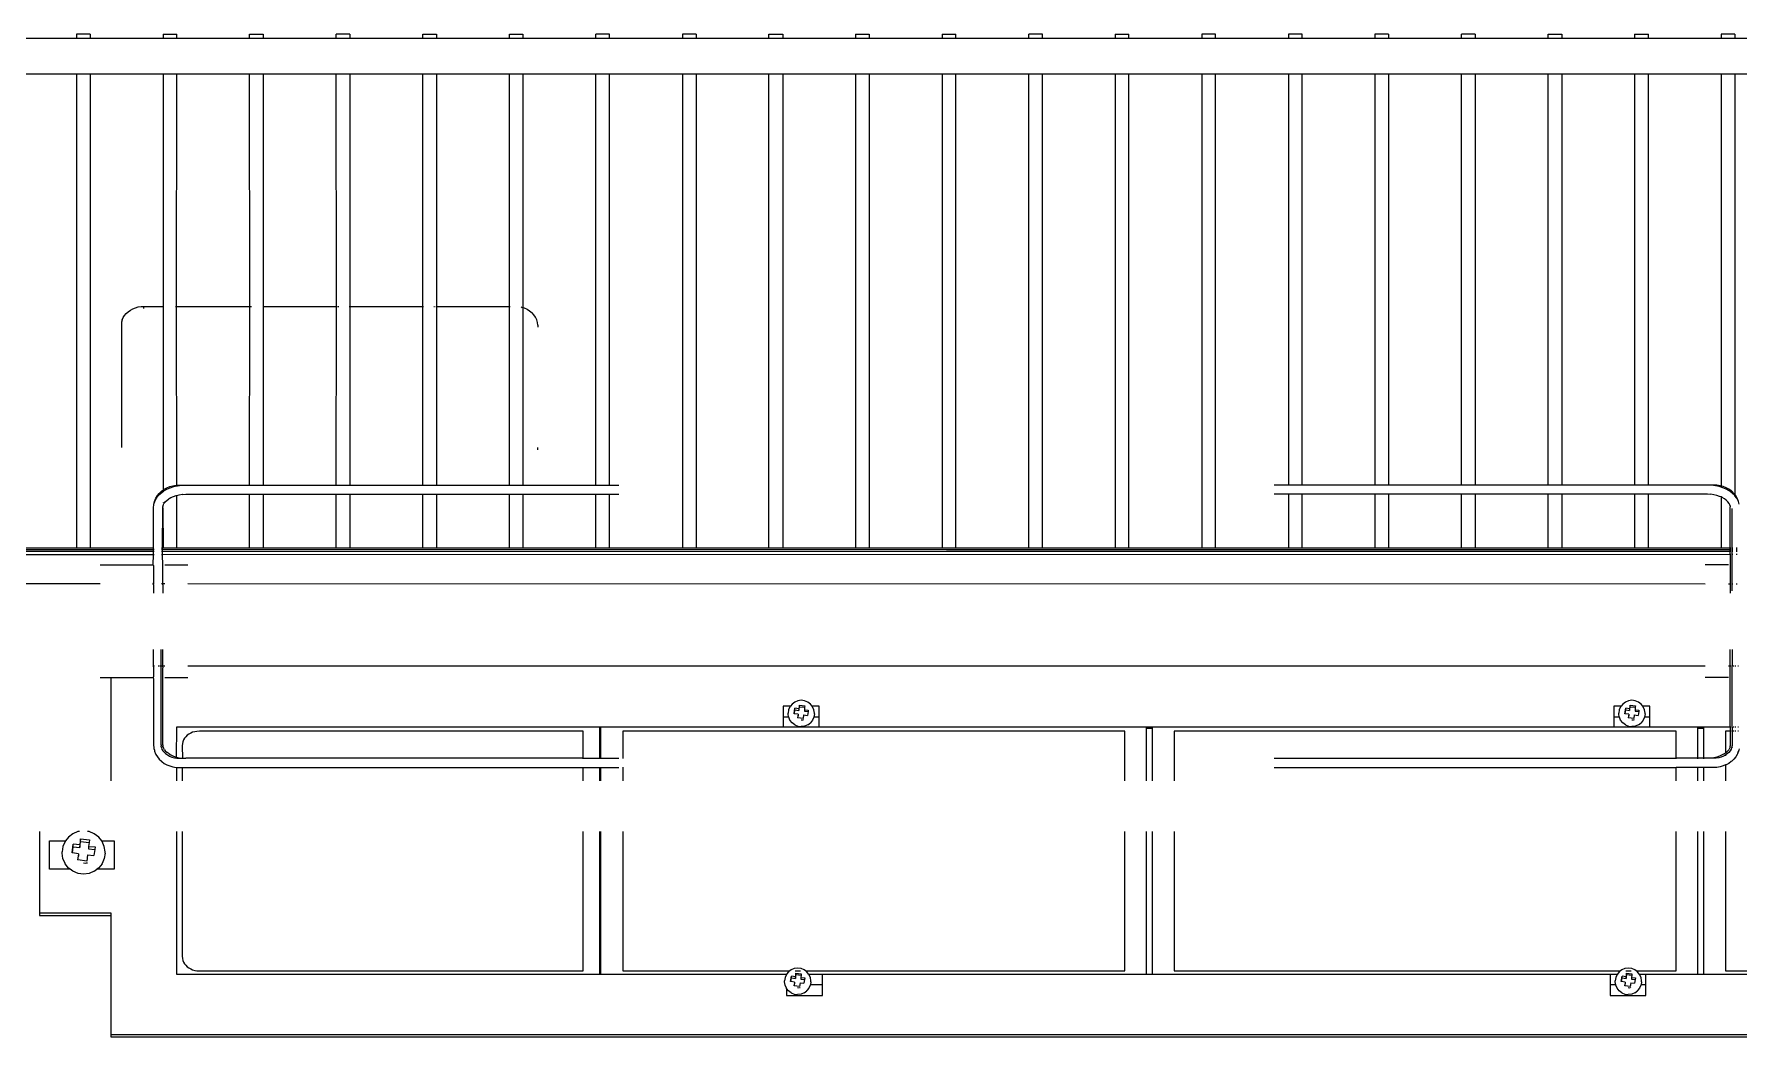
# Model space of a CAD drawing. Header units: inches. Extents: x 1315 to 2274, y 227 to 985.
# Drawn here: x 1454.4 to 1730.7, y 551.1 to 713.5 of the extents above; entities that cross this region are included whole.
import ezdxf

# ---------------------------------------------------------------- set-up
doc = ezdxf.new("R2010")
doc.units = ezdxf.units.IN
doc.header["$MEASUREMENT"] = 0
doc.layers.add('Edges', color=7, linetype='Continuous')

# ---------------------------------------------------------------- blocks, each defined once
blk = doc.blocks.new('Ruby5B-IRfr')
at = {"layer": 'Edges'}
for p, q in [((-17.757, 5.101), (-17.121, 5.101)), ((-17.002, 5.138), (-17.121, 5.138)), ((-17.121, 5.138), (-17.121, 5.101)), ((-17.121, 5.101), (-17.002, 5.101)), ((-17.002, 5.138), (-17.002, 5.101)), ((-17.002, 5.101), (-16.365, 5.101)), ((-16.365, 5.138), (-16.246, 5.138)), ((-16.365, 5.138), (-16.365, 5.101)), ((-16.365, 5.101), (-16.246, 5.101)), ((-16.246, 5.101), (-16.246, 5.138)), ((-16.246, 5.101), (-15.61, 5.101)), ((-15.61, 5.138), (-15.491, 5.138)), ((-15.61, 5.101), (-15.61, 5.138)), ((-15.61, 5.101), (-15.491, 5.101)), ((-15.491, 5.138), (-15.491, 5.101)), ((-15.491, 5.101), (-14.854, 5.101)), ((-14.735, 5.138), (-14.854, 5.138)), ((-14.854, 5.101), (-14.854, 5.138)), ((-14.854, 5.101), (-14.735, 5.101)), ((-14.735, 5.138), (-14.735, 5.101)), ((-14.735, 5.101), (-14.099, 5.101)), ((-14.099, 5.138), (-13.979, 5.138)), ((-14.099, 5.101), (-14.099, 5.138)), ((-14.099, 5.101), (-13.979, 5.101)), ((-13.979, 5.138), (-13.979, 5.101)), ((-13.979, 5.101), (-13.343, 5.101)), ((-13.343, 5.138), (-13.224, 5.138)), ((-13.343, 5.101), (-13.343, 5.138)), ((-13.343, 5.101), (-13.224, 5.101)), ((-13.224, 5.138), (-13.224, 5.101)), ((-13.224, 5.101), (-12.588, 5.101)), ((-12.468, 5.138), (-12.588, 5.138)), ((-12.588, 5.101), (-12.588, 5.138)), ((-12.588, 5.101), (-12.468, 5.101)), ((-12.468, 5.101), (-12.468, 5.138)), ((-12.468, 5.101), (-11.832, 5.101)), ((-11.713, 5.138), (-11.832, 5.138)), ((-11.832, 5.138), (-11.832, 5.101)), ((-11.832, 5.101), (-11.713, 5.101)), ((-11.713, 5.138), (-11.713, 5.101)), ((-11.713, 5.101), (-11.077, 5.101)), ((-11.077, 5.138), (-10.957, 5.138)), ((-11.077, 5.101), (-11.077, 5.138)), ((-11.077, 5.101), (-10.957, 5.101)), ((-10.957, 5.138), (-10.957, 5.101)), ((-10.957, 5.101), (-10.321, 5.101)), ((-10.321, 5.138), (-10.202, 5.138)), ((-10.321, 5.138), (-10.321, 5.101)), ((-10.321, 5.101), (-10.202, 5.101)), ((-10.202, 5.138), (-10.202, 5.101)), ((-10.202, 5.101), (-9.566, 5.101)), ((-9.566, 5.138), (-9.446, 5.138)), ((-9.566, 5.138), (-9.566, 5.101)), ((-9.566, 5.101), (-9.446, 5.101)), ((-9.446, 5.101), (-9.446, 5.138)), ((-9.446, 5.101), (-8.81, 5.101)), ((-8.691, 5.138), (-8.81, 5.138)), ((-8.81, 5.101), (-8.81, 5.138)), ((-8.81, 5.101), (-8.691, 5.101)), ((-8.691, 5.101), (-8.691, 5.138)), ((-8.691, 5.101), (-8.055, 5.101)), ((-8.055, 5.138), (-7.935, 5.138)), ((-8.055, 5.138), (-8.055, 5.101)), ((-8.055, 5.101), (-7.935, 5.101)), ((-7.935, 5.101), (-7.935, 5.138)), ((-7.935, 5.101), (-7.299, 5.101)), ((-7.18, 5.138), (-7.299, 5.138)), ((-7.299, 5.138), (-7.299, 5.101)), ((-7.299, 5.101), (-7.18, 5.101)), ((-7.18, 5.101), (-7.18, 5.138)), ((-7.18, 5.101), (-6.544, 5.101)), ((-6.424, 5.138), (-6.544, 5.138)), ((-6.544, 5.138), (-6.544, 5.101)), ((-6.544, 5.101), (-6.424, 5.101)), ((-6.424, 5.101), (-6.424, 5.138)), ((-6.424, 5.101), (-5.788, 5.101)), ((-5.669, 5.138), (-5.788, 5.138)), ((-5.788, 5.138), (-5.788, 5.101)), ((-5.788, 5.101), (-5.669, 5.101)), ((-5.669, 5.138), (-5.669, 5.101)), ((-5.669, 5.101), (-5.033, 5.101)), ((-4.913, 5.138), (-5.033, 5.138)), ((-5.033, 5.101), (-5.033, 5.138)), ((-5.033, 5.101), (-4.913, 5.101)), ((-4.913, 5.138), (-4.913, 5.101)), ((-4.913, 5.101), (-4.277, 5.102)), ((-4.277, 5.102), (-4.277, 5.138)), ((-4.277, 5.138), (-4.158, 5.138)), ((-4.277, 5.101), (-4.277, 5.102)), ((-4.277, 5.102), (-4.158, 5.101)), ((-4.158, 5.138), (-4.158, 5.101)), ((-4.158, 5.101), (-3.522, 5.101)), ((-3.522, 5.138), (-3.402, 5.138)), ((-3.522, 5.138), (-3.522, 5.101)), ((-3.522, 5.101), (-3.402, 5.101)), ((-3.402, 5.101), (-3.402, 5.138)), ((-3.402, 5.101), (-2.766, 5.101)), ((-2.647, 5.138), (-2.766, 5.138)), ((-2.766, 5.138), (-2.766, 5.101)), ((-2.766, 5.101), (-2.647, 5.101)), ((-2.647, 5.138), (-2.647, 5.101)), ((-2.647, 5.101), (-2.011, 5.101)), ((-17.757, 4.792), (-17.121, 4.792)), ((-17.121, 4.792), (-17.121, 0.652)), ((-17.121, 4.792), (-17.002, 4.792)), ((-17.002, 4.792), (-17.002, 0.652)), ((-17.002, 4.792), (-16.365, 4.792)), ((-16.365, 4.792), (-16.365, 2.762)), ((-16.365, 4.792), (-16.246, 4.792)), ((-16.247, 2.762), (-16.246, 4.792)), ((-16.246, 4.792), (-15.61, 4.792)), ((-15.609, 2.762), (-15.61, 4.792)), ((-15.61, 4.792), (-15.491, 4.792)), ((-15.491, 4.792), (-15.491, 2.762)), ((-15.491, 4.792), (-14.854, 4.792)), ((-14.853, 2.762), (-14.854, 4.792)), ((-14.854, 4.792), (-14.735, 4.792)), ((-14.735, 4.792), (-14.735, 2.762)), ((-14.735, 4.792), (-14.099, 4.792)), ((-14.099, 2.762), (-14.099, 4.792)), ((-14.099, 4.792), (-13.979, 4.792)), ((-13.979, 4.792), (-13.979, 2.762)), ((-13.979, 4.792), (-13.343, 4.792)), ((-13.343, 2.762), (-13.343, 4.792)), ((-13.343, 4.792), (-13.224, 4.792)), ((-13.224, 4.792), (-13.225, 2.752)), ((-13.224, 4.792), (-12.588, 4.792)), ((-12.588, 1.204), (-12.588, 4.792)), ((-12.588, 4.792), (-12.468, 4.792)), ((-12.468, 1.204), (-12.468, 4.792)), ((-12.468, 4.792), (-11.832, 4.792)), ((-11.832, 4.792), (-11.832, 0.652)), ((-11.832, 4.792), (-11.713, 4.792)), ((-11.713, 4.792), (-11.713, 0.652)), ((-11.713, 4.792), (-11.077, 4.792)), ((-11.077, 0.652), (-11.077, 4.792)), ((-11.077, 4.792), (-10.957, 4.792)), ((-10.957, 4.792), (-10.957, 0.652)), ((-10.957, 4.792), (-10.321, 4.792)), ((-10.321, 4.792), (-10.321, 0.652)), ((-10.321, 4.792), (-10.202, 4.792)), ((-10.202, 4.792), (-10.202, 0.652)), ((-10.202, 4.792), (-9.566, 4.792)), ((-9.566, 4.792), (-9.566, 0.652)), ((-9.566, 4.792), (-9.446, 4.792)), ((-9.446, 0.652), (-9.446, 4.792)), ((-9.446, 4.792), (-8.81, 4.792)), ((-8.81, 0.652), (-8.81, 4.792)), ((-8.81, 4.792), (-8.691, 4.792)), ((-8.691, 0.652), (-8.691, 4.792)), ((-8.691, 4.792), (-8.055, 4.792)), ((-8.055, 4.792), (-8.055, 0.652)), ((-8.055, 4.792), (-7.935, 4.792)), ((-7.935, 0.652), (-7.935, 4.792)), ((-7.935, 4.792), (-7.299, 4.792)), ((-7.299, 4.792), (-7.299, 0.652)), ((-7.299, 4.792), (-7.18, 4.792)), ((-7.18, 0.652), (-7.18, 4.792)), ((-7.18, 4.792), (-6.544, 4.792)), ((-6.544, 4.792), (-6.544, 1.204)), ((-6.544, 4.792), (-6.424, 4.792)), ((-6.424, 1.204), (-6.424, 4.792)), ((-6.424, 4.792), (-5.788, 4.792)), ((-5.788, 4.792), (-5.788, 1.203)), ((-5.788, 4.792), (-5.669, 4.792)), ((-5.669, 4.792), (-5.669, 1.203)), ((-5.669, 4.792), (-5.033, 4.792)), ((-5.033, 1.203), (-5.033, 4.792)), ((-5.033, 4.792), (-4.913, 4.792)), ((-4.913, 4.792), (-4.913, 1.203)), ((-4.913, 4.792), (-4.277, 4.792)), ((-4.277, 1.203), (-4.277, 4.792)), ((-4.277, 4.792), (-4.158, 4.792)), ((-4.158, 4.792), (-4.158, 1.203)), ((-4.158, 4.792), (-3.522, 4.792)), ((-3.522, 4.792), (-3.522, 1.203)), ((-3.522, 4.792), (-3.402, 4.792)), ((-3.402, 1.203), (-3.402, 4.792)), ((-3.402, 4.792), (-2.766, 4.792)), ((-2.766, 4.792), (-2.647, 4.792)), ((-2.766, 4.792), (-2.766, 1.195)), ((-2.647, 4.792), (-2.647, 1.121)), ((-2.647, 4.792), (-2.011, 4.792)), ((-16.713, 2.665), (-16.701, 2.684)), ((-16.701, 2.684), (-16.687, 2.701)), ((-16.687, 2.701), (-16.67, 2.716)), ((-16.67, 2.716), (-16.65, 2.73)), ((-16.65, 2.73), (-16.629, 2.741)), ((-16.629, 2.741), (-16.606, 2.75)), ((-16.606, 2.75), (-16.582, 2.757)), ((-16.582, 2.757), (-16.557, 2.761)), ((-16.557, 2.761), (-16.532, 2.762)), ((-16.532, 2.744), (-16.532, 2.762)), ((-16.532, 2.762), (-16.365, 2.762)), ((-16.365, 2.762), (-16.359, 2.762)), ((-16.365, 2.762), (-16.365, 1.16)), ((-16.256, 2.762), (-16.252, 2.762)), ((-16.247, 2.762), (-15.609, 2.762)), ((-16.246, 1.202), (-16.247, 2.762)), ((-15.61, 1.203), (-15.609, 2.762)), ((-15.604, 2.762), (-15.593, 2.762)), ((-15.496, 2.762), (-15.491, 2.762)), ((-15.491, 2.762), (-15.491, 1.203)), ((-15.491, 2.762), (-14.853, 2.762)), ((-14.854, 1.203), (-14.853, 2.762)), ((-14.851, 2.762), (-14.844, 2.762)), ((-14.838, 2.762), (-14.832, 2.762)), ((-14.741, 2.762), (-14.735, 2.762)), ((-14.735, 2.762), (-14.735, 1.203)), ((-14.735, 2.762), (-14.099, 2.762)), ((-14.099, 1.203), (-14.099, 2.762)), ((-14.099, 2.762), (-14.093, 2.762)), ((-14.002, 2.762), (-13.996, 2.762)), ((-13.985, 2.762), (-13.983, 2.762)), ((-13.979, 2.762), (-13.979, 1.203)), ((-13.979, 2.762), (-13.343, 2.762)), ((-13.343, 1.203), (-13.343, 2.762)), ((-13.343, 2.762), (-13.337, 2.762)), ((-13.24, 2.757), (-13.23, 2.754)), ((-13.225, 2.752), (-13.215, 2.749)), ((-13.225, 2.752), (-13.224, 1.203)), ((-13.215, 2.749), (-13.189, 2.738)), ((-13.189, 2.738), (-13.166, 2.724)), ((-13.166, 2.724), (-13.145, 2.707)), ((-13.128, 2.688), (-13.145, 2.707)), ((-13.114, 2.667), (-13.128, 2.688)), ((-16.727, 2.626), (-16.729, 2.605)), ((-16.729, 2.605), (-16.729, 1.53)), ((-16.721, 2.646), (-16.727, 2.626)), ((-16.721, 2.646), (-16.713, 2.665)), ((-13.103, 2.645), (-13.114, 2.667)), ((-13.097, 2.621), (-13.103, 2.645)), ((-13.095, 2.598), (-13.097, 2.621)), ((-13.095, 2.598), (-13.095, 2.58)), ((-13.095, 1.512), (-13.095, 1.53)), ((-16.332, 1.18), (-16.306, 1.191)), ((-16.306, 1.191), (-16.279, 1.198)), ((-16.303, 1.18), (-16.272, 1.191)), ((-16.279, 1.198), (-16.252, 1.203)), ((-16.272, 1.191), (-16.246, 1.196)), ((-16.252, 1.203), (-16.246, 1.202)), ((-16.246, 1.202), (-16.224, 1.204)), ((-16.246, 1.196), (-16.246, 1.199)), ((-16.246, 1.196), (-16.239, 1.198)), ((-16.246, 1.195), (-16.246, 1.196)), ((-16.239, 1.198), (-16.204, 1.203)), ((-16.224, 1.204), (-16.204, 1.203)), ((-16.204, 1.203), (-16.17, 1.204)), ((-16.17, 1.204), (-15.61, 1.203)), ((-15.61, 1.203), (-15.491, 1.203)), ((-15.491, 1.203), (-14.854, 1.203)), ((-14.854, 1.203), (-14.735, 1.203)), ((-14.735, 1.203), (-14.099, 1.203)), ((-14.099, 1.203), (-13.979, 1.203)), ((-13.979, 1.203), (-13.343, 1.203)), ((-13.343, 1.203), (-13.224, 1.203)), ((-13.224, 1.203), (-13.173, 1.204)), ((-13.173, 1.204), (-12.588, 1.204)), ((-12.588, 1.202), (-12.588, 1.204)), ((-12.588, 1.204), (-12.468, 1.204)), ((-12.468, 1.202), (-12.468, 1.204)), ((-12.468, 1.204), (-12.388, 1.204)), ((-6.544, 1.204), (-6.667, 1.204)), ((-6.544, 1.204), (-6.544, 1.202)), ((-6.424, 1.204), (-6.544, 1.204)), ((-6.424, 1.202), (-6.424, 1.204)), ((-5.881, 1.204), (-6.424, 1.204)), ((-5.788, 1.203), (-5.881, 1.204)), ((-5.669, 1.203), (-5.788, 1.203)), ((-5.033, 1.203), (-5.669, 1.203)), ((-4.913, 1.203), (-5.033, 1.203)), ((-4.277, 1.203), (-4.913, 1.203)), ((-4.158, 1.203), (-4.277, 1.203)), ((-3.522, 1.203), (-4.158, 1.203)), ((-3.402, 1.203), (-3.522, 1.203)), ((-2.884, 1.204), (-3.402, 1.203)), ((-2.85, 1.203), (-2.884, 1.204)), ((-2.83, 1.204), (-2.85, 1.203)), ((-2.816, 1.198), (-2.85, 1.203)), ((-2.803, 1.203), (-2.83, 1.204)), ((-2.783, 1.191), (-2.816, 1.198)), ((-2.775, 1.198), (-2.803, 1.203)), ((-2.751, 1.18), (-2.783, 1.191)), ((-2.766, 1.195), (-2.775, 1.198)), ((-2.748, 1.191), (-2.766, 1.195)), ((-2.723, 1.18), (-2.748, 1.191)), ((-16.446, 1.038), (-16.438, 1.061)), ((-16.446, 1.038), (-16.44, 1.061)), ((-16.44, 1.061), (-16.431, 1.084)), ((-16.438, 1.061), (-16.427, 1.084)), ((-16.431, 1.084), (-16.428, 1.09)), ((-16.428, 1.09), (-16.415, 1.112)), ((-16.427, 1.084), (-16.423, 1.09)), ((-16.423, 1.09), (-16.407, 1.112)), ((-16.415, 1.112), (-16.399, 1.131)), ((-16.407, 1.112), (-16.387, 1.131)), ((-16.399, 1.131), (-16.38, 1.149)), ((-16.387, 1.131), (-16.363, 1.149)), ((-16.38, 1.149), (-16.376, 1.152)), ((-16.376, 1.152), (-16.365, 1.16)), ((-16.365, 1.16), (-16.355, 1.168)), ((-16.365, 1.16), (-16.365, 1.158)), ((-16.365, 1.054), (-16.365, 1.052)), ((-16.363, 1.149), (-16.359, 1.152)), ((-16.362, 1.032), (-16.358, 1.042)), ((-16.359, 1.152), (-16.332, 1.168)), ((-16.356, 1.044), (-16.358, 1.042)), ((-16.354, 1.048), (-16.356, 1.044)), ((-16.355, 1.168), (-16.332, 1.18)), ((-16.354, 1.048), (-16.346, 1.058)), ((-16.346, 1.058), (-16.331, 1.072)), ((-16.332, 1.168), (-16.303, 1.18)), ((-16.331, 1.072), (-16.318, 1.082)), ((-16.313, 1.086), (-16.318, 1.082)), ((-16.313, 1.086), (-16.297, 1.094)), ((-16.297, 1.094), (-16.274, 1.104)), ((-16.274, 1.104), (-16.25, 1.112)), ((-16.25, 1.112), (-16.246, 1.113)), ((-16.246, 1.113), (-16.224, 1.118)), ((-16.246, 0.652), (-16.246, 1.113)), ((-16.224, 1.118), (-16.198, 1.123)), ((-16.198, 1.123), (-16.197, 1.122)), ((-16.197, 1.122), (-16.168, 1.123)), ((-16.168, 1.123), (-15.61, 1.123)), ((-15.61, 1.123), (-15.61, 1.127)), ((-15.61, 0.652), (-15.61, 1.123)), ((-15.61, 1.123), (-15.491, 1.123)), ((-15.491, 1.127), (-15.491, 1.123)), ((-15.491, 1.123), (-15.491, 0.652)), ((-15.491, 1.123), (-14.854, 1.123)), ((-14.854, 1.123), (-14.854, 1.127)), ((-14.854, 0.652), (-14.854, 1.123)), ((-14.854, 1.123), (-14.735, 1.123)), ((-14.735, 1.127), (-14.735, 1.123)), ((-14.735, 1.123), (-14.735, 0.652)), ((-14.735, 1.123), (-14.099, 1.123)), ((-14.099, 1.123), (-14.099, 1.127)), ((-14.099, 0.652), (-14.099, 1.123)), ((-14.099, 1.123), (-13.979, 1.123)), ((-13.979, 1.127), (-13.979, 1.123)), ((-13.979, 1.123), (-13.979, 0.652)), ((-13.979, 1.123), (-13.343, 1.123)), ((-13.343, 1.123), (-13.343, 1.127)), ((-13.343, 0.652), (-13.343, 1.123)), ((-13.343, 1.123), (-13.224, 1.123)), ((-13.224, 1.127), (-13.224, 1.123)), ((-13.224, 1.123), (-13.224, 0.652)), ((-13.224, 1.123), (-12.588, 1.123)), ((-12.588, 1.123), (-12.588, 1.127)), ((-12.588, 0.652), (-12.588, 1.123)), ((-12.588, 1.123), (-12.468, 1.123)), ((-12.468, 1.123), (-12.468, 1.127)), ((-12.468, 0.652), (-12.468, 1.123)), ((-12.468, 1.123), (-12.388, 1.123)), ((-6.544, 1.123), (-6.667, 1.123)), ((-6.544, 1.127), (-6.544, 1.123)), ((-6.544, 1.123), (-6.544, 0.652)), ((-6.424, 1.123), (-6.544, 1.123)), ((-6.424, 1.123), (-6.424, 1.127)), ((-6.424, 0.652), (-6.424, 1.123)), ((-5.788, 1.123), (-6.424, 1.123)), ((-5.788, 1.127), (-5.788, 1.123)), ((-5.788, 1.123), (-5.788, 0.652)), ((-5.669, 1.123), (-5.788, 1.123)), ((-5.669, 1.127), (-5.669, 1.123)), ((-5.669, 1.123), (-5.669, 0.652)), ((-5.033, 1.123), (-5.669, 1.123)), ((-5.033, 1.123), (-5.033, 1.127)), ((-5.033, 0.652), (-5.033, 1.123)), ((-4.913, 1.123), (-5.033, 1.123)), ((-4.913, 1.127), (-4.913, 1.123)), ((-4.913, 1.123), (-4.913, 0.652)), ((-4.277, 1.123), (-4.913, 1.123)), ((-4.277, 1.123), (-4.277, 1.127)), ((-4.277, 0.653), (-4.277, 1.123)), ((-4.158, 1.123), (-4.277, 1.123)), ((-4.158, 1.127), (-4.158, 1.123)), ((-4.158, 1.123), (-4.158, 0.653)), ((-3.522, 1.123), (-4.158, 1.123)), ((-3.522, 1.127), (-3.522, 1.123)), ((-3.522, 1.123), (-3.522, 0.653)), ((-3.402, 1.123), (-3.522, 1.123)), ((-3.402, 1.123), (-3.402, 1.127)), ((-3.402, 0.653), (-3.402, 1.123)), ((-2.886, 1.123), (-3.402, 1.123)), ((-2.858, 1.122), (-2.886, 1.123)), ((-2.856, 1.123), (-2.858, 1.122)), ((-2.831, 1.118), (-2.856, 1.123)), ((-2.805, 1.112), (-2.831, 1.118)), ((-2.78, 1.104), (-2.805, 1.112)), ((-2.766, 1.1), (-2.78, 1.104)), ((-2.766, 1.105), (-2.766, 1.1)), ((-2.757, 1.094), (-2.766, 1.1)), ((-2.766, 1.098), (-2.766, 0.653)), ((-2.737, 1.083), (-2.757, 1.094)), ((-2.722, 1.168), (-2.751, 1.18)), ((-2.723, 1.072), (-2.737, 1.083)), ((-2.699, 1.168), (-2.723, 1.18)), ((-2.709, 1.058), (-2.723, 1.072)), ((-2.696, 1.152), (-2.722, 1.168)), ((-2.697, 1.042), (-2.709, 1.058)), ((-2.678, 1.152), (-2.699, 1.168)), ((-2.692, 1.032), (-2.697, 1.042)), ((-2.691, 1.149), (-2.696, 1.152)), ((-2.667, 1.131), (-2.691, 1.149)), ((-2.674, 1.149), (-2.678, 1.152)), ((-2.655, 1.131), (-2.674, 1.149)), ((-2.647, 1.112), (-2.667, 1.131)), ((-2.647, 1.121), (-2.655, 1.131)), ((-2.647, 1.121), (-2.647, 1.12)), ((-2.639, 1.112), (-2.647, 1.12)), ((-2.647, 1.113), (-2.647, 1.111)), ((-2.647, 1.111), (-2.647, 1.112)), ((-2.631, 1.09), (-2.647, 1.111)), ((-2.626, 1.09), (-2.639, 1.112)), ((-2.628, 1.084), (-2.631, 1.09)), ((-2.616, 1.061), (-2.628, 1.084)), ((-2.623, 1.084), (-2.626, 1.09)), ((-2.614, 1.061), (-2.623, 1.084)), ((-2.609, 1.038), (-2.616, 1.061)), ((-2.609, 1.038), (-2.614, 1.061)), ((-16.449, 1.007), (-16.447, 1.03)), ((-16.449, 0.653), (-16.449, 1.007)), ((-16.447, 1.03), (-16.446, 1.038)), ((-16.369, 0.653), (-16.368, 1.005)), ((-16.368, 1.005), (-16.367, 1.015)), ((-16.368, 1.005), (-16.365, 0.652)), ((-16.367, 1.015), (-16.365, 1.022)), ((-16.365, 1.034), (-16.365, 1.027)), ((-16.365, 1.027), (-16.362, 1.032)), ((-16.365, 1.022), (-16.365, 1.027)), ((-2.689, 1.023), (-2.692, 1.032)), ((-2.689, 1.023), (-2.688, 1.018)), ((-2.688, 1.018), (-2.687, 1.015)), ((-2.687, 1.005), (-2.687, 1.015)), ((-2.687, 0.653), (-2.687, 1.005)), ((-2.671, 0.653), (-2.671, 1)), ((-19.154, 0.598), (-16.449, 0.598)), ((-19.149, 0.642), (-16.449, 0.641)), ((-19.149, 0.626), (-16.449, 0.626)), ((-17.121, 0.652), (-17.757, 0.652)), ((-17.002, 0.652), (-17.121, 0.652)), ((-16.449, 0.653), (-17.002, 0.652)), ((-16.451, 0.508), (-16.449, 0.598)), ((-16.445, 0.653), (-16.449, 0.653)), ((-16.449, 0.641), (-16.449, 0.653)), ((-16.449, 0.641), (-16.444, 0.643)), ((-16.444, 0.641), (-16.449, 0.641)), ((-16.449, 0.626), (-16.449, 0.641)), ((-16.449, 0.626), (-16.444, 0.626)), ((-16.449, 0.598), (-16.449, 0.626)), ((-16.449, 0.598), (-16.444, 0.598)), ((-16.373, 0.653), (-16.38, 0.653)), ((-16.38, 0.643), (-16.373, 0.643)), ((-16.373, 0.641), (-16.38, 0.641)), ((-16.38, 0.626), (-16.373, 0.626)), ((-16.38, 0.598), (-16.373, 0.598)), ((-16.368, 0.653), (-16.369, 0.653)), ((-16.369, 0.643), (-16.369, 0.653)), ((-16.369, 0.643), (-16.368, 0.641)), ((-16.369, 0.641), (-16.369, 0.643)), ((-16.368, 0.641), (-16.369, 0.641)), ((-16.369, 0.626), (-16.369, 0.641)), ((-16.369, 0.598), (-16.369, 0.626)), ((-16.369, 0.626), (-2.687, 0.626)), ((-16.369, 0.598), (-2.687, 0.6)), ((-16.368, 0.501), (-16.369, 0.598)), ((-16.365, 0.652), (-16.368, 0.653)), ((-16.368, 0.641), (-2.687, 0.643)), ((-2.687, 0.635), (-16.368, 0.641)), ((-16.246, 0.652), (-16.365, 0.652)), ((-15.61, 0.652), (-16.246, 0.652)), ((-15.491, 0.652), (-15.61, 0.652)), ((-14.854, 0.652), (-15.491, 0.652)), ((-14.735, 0.652), (-14.854, 0.652)), ((-14.099, 0.652), (-14.735, 0.652)), ((-13.979, 0.652), (-14.099, 0.652)), ((-13.343, 0.652), (-13.979, 0.652)), ((-13.224, 0.652), (-13.343, 0.652)), ((-12.588, 0.652), (-13.224, 0.652)), ((-12.468, 0.652), (-12.588, 0.652)), ((-11.832, 0.652), (-12.468, 0.652)), ((-11.713, 0.652), (-11.832, 0.652)), ((-11.077, 0.652), (-11.713, 0.652)), ((-10.957, 0.652), (-11.077, 0.652)), ((-10.321, 0.652), (-10.957, 0.652)), ((-10.202, 0.652), (-10.321, 0.652)), ((-9.566, 0.652), (-10.202, 0.652)), ((-9.446, 0.652), (-9.566, 0.652)), ((-8.81, 0.652), (-9.446, 0.652)), ((-8.691, 0.652), (-8.81, 0.652)), ((-8.055, 0.652), (-8.691, 0.652)), ((-7.935, 0.652), (-8.055, 0.652)), ((-7.299, 0.652), (-7.935, 0.652)), ((-7.18, 0.652), (-7.299, 0.652)), ((-6.544, 0.652), (-7.18, 0.652)), ((-6.424, 0.652), (-6.544, 0.652)), ((-5.788, 0.652), (-6.424, 0.652)), ((-5.669, 0.652), (-5.788, 0.652)), ((-5.033, 0.652), (-5.669, 0.652)), ((-4.913, 0.652), (-5.033, 0.652)), ((-4.277, 0.653), (-4.913, 0.652)), ((-4.158, 0.653), (-4.277, 0.653)), ((-3.522, 0.653), (-4.158, 0.653)), ((-3.402, 0.653), (-3.522, 0.653)), ((-2.766, 0.653), (-3.402, 0.653)), ((-2.687, 0.653), (-2.766, 0.653)), ((-2.687, 0.643), (-2.687, 0.653)), ((-2.681, 0.653), (-2.687, 0.653)), ((-2.687, 0.635), (-2.687, 0.643)), ((-2.687, 0.643), (-2.681, 0.643)), ((-2.687, 0.626), (-2.687, 0.635)), ((-2.681, 0.635), (-2.687, 0.635)), ((-2.687, 0.626), (-2.681, 0.626)), ((-2.687, 0.6), (-2.687, 0.626)), ((-2.687, 0.6), (-2.681, 0.6)), ((-2.687, 0.6), (-2.687, 0.34)), ((-2.671, 0.653), (-2.675, 0.653)), ((-2.675, 0.643), (-2.671, 0.643)), ((-2.671, 0.635), (-2.675, 0.635)), ((-2.675, 0.626), (-2.671, 0.626)), ((-2.675, 0.6), (-2.671, 0.6)), ((-2.666, 0.653), (-2.671, 0.653)), ((-2.671, 0.643), (-2.671, 0.653)), ((-2.671, 0.643), (-2.666, 0.643)), ((-2.671, 0.635), (-2.671, 0.643)), ((-2.666, 0.635), (-2.671, 0.635)), ((-2.671, 0.626), (-2.671, 0.635)), ((-2.671, 0.626), (-2.666, 0.626)), ((-2.671, 0.6), (-2.671, 0.626)), ((-2.671, 0.6), (-2.666, 0.6)), ((-2.671, 0.34), (-2.671, 0.6)), ((-2.626, 0.653), (-2.635, 0.653)), ((-2.635, 0.643), (-2.626, 0.643)), ((-2.626, 0.635), (-2.635, 0.635)), ((-2.635, 0.626), (-2.626, 0.626)), ((-2.635, 0.6), (-2.626, 0.6)), ((-16.914, 0.508), (-16.451, 0.508)), ((-16.449, 0.501), (-16.451, 0.508)), ((-16.449, 0.501), (-16.449, 0.352)), ((-16.368, 0.352), (-16.368, 0.501)), ((-16.351, 0.508), (-16.149, 0.508)), ((-2.703, 0.508), (-2.905, 0.508)), ((-16.914, 0.341), (-19.149, 0.341)), ((-16.451, 0.341), (-16.449, 0.352)), ((-16.449, 0.333), (-16.451, 0.341)), ((-16.444, 0.341), (-16.451, 0.341)), ((-16.449, 0.333), (-16.449, 0.262)), ((-16.373, 0.341), (-16.38, 0.341)), ((-16.369, 0.341), (-16.368, 0.352)), ((-16.368, 0.333), (-16.369, 0.341)), ((-16.351, 0.341), (-16.369, 0.341)), ((-16.368, 0.333), (-16.368, 0.262)), ((-2.905, 0.34), (-16.149, 0.341)), ((-2.687, 0.34), (-2.703, 0.34)), ((-2.681, 0.34), (-2.687, 0.34)), ((-2.687, 0.34), (-2.687, 0.262)), ((-2.671, 0.34), (-2.675, 0.34)), ((-2.666, 0.34), (-2.671, 0.34)), ((-2.671, 0.281), (-2.671, 0.34)), ((-2.626, 0.34), (-2.635, 0.34)), ((-16.449, -0.371), (-16.449, -0.23)), ((-16.383, -1.062), (-16.383, -0.23)), ((-16.368, -0.371), (-16.368, -0.23)), ((-2.687, -0.375), (-2.687, -0.23)), ((-2.671, -0.23), (-2.671, -0.375)), ((-16.449, -0.371), (-16.451, -0.375)), ((-16.451, -0.375), (-16.449, -0.39)), ((-16.44, -0.375), (-16.451, -0.375)), ((-16.449, -0.39), (-16.449, -0.467)), ((-16.4, -0.375), (-16.408, -0.375)), ((-16.388, -0.375), (-16.393, -0.375)), ((-16.373, -0.375), (-16.38, -0.375)), ((-16.368, -0.371), (-16.369, -0.375)), ((-16.369, -0.375), (-16.368, -0.39)), ((-16.351, -0.375), (-16.369, -0.375)), ((-16.368, -1.062), (-16.368, -0.39)), ((-2.905, -0.375), (-16.149, -0.375)), ((-2.687, -0.375), (-2.703, -0.375)), ((-2.681, -0.375), (-2.687, -0.375)), ((-2.687, -0.909), (-2.687, -0.375)), ((-2.671, -0.375), (-2.675, -0.375)), ((-2.667, -0.375), (-2.671, -0.375)), ((-2.671, -0.909), (-2.671, -0.375)), ((-2.655, -0.375), (-2.661, -0.375)), ((-2.638, -0.375), (-2.647, -0.375)), ((-2.615, -0.375), (-2.622, -0.375)), ((-16.914, -0.476), (-16.82, -0.476)), ((-16.82, -0.476), (-16.82, -1.378)), ((-16.82, -0.476), (-16.451, -0.476)), ((-16.449, -0.467), (-16.451, -0.476)), ((-16.451, -0.476), (-16.449, -0.486)), ((-16.449, -0.486), (-16.449, -1.064)), ((-16.351, -0.476), (-16.149, -0.476)), ((-2.703, -0.476), (-2.905, -0.476)), ((-10.89, -0.724), (-10.953, -0.724)), ((-10.953, -0.724), (-10.953, -0.82)), ((-10.894, -0.73), (-10.906, -0.756)), ((-10.89, -0.724), (-10.894, -0.73)), ((-10.876, -0.707), (-10.89, -0.724)), ((-10.852, -0.689), (-10.876, -0.707)), ((-10.825, -0.678), (-10.852, -0.689)), ((-10.795, -0.674), (-10.825, -0.678)), ((-10.812, -0.716), (-10.816, -0.749)), ((-10.816, -0.762), (-10.812, -0.73)), ((-10.812, -0.716), (-10.764, -0.722)), ((-10.812, -0.73), (-10.812, -0.716)), ((-10.812, -0.73), (-10.766, -0.735)), ((-10.766, -0.678), (-10.795, -0.674)), ((-10.766, -0.735), (-10.768, -0.756)), ((-10.738, -0.689), (-10.766, -0.678)), ((-10.764, -0.722), (-10.766, -0.735)), ((-10.715, -0.707), (-10.738, -0.689)), ((-10.701, -0.724), (-10.715, -0.707)), ((-10.64, -0.724), (-10.701, -0.724)), ((-10.697, -0.73), (-10.701, -0.724)), ((-10.685, -0.756), (-10.697, -0.73)), ((-10.64, -0.82), (-10.64, -0.724)), ((-3.64, -0.724), (-3.703, -0.724)), ((-3.703, -0.724), (-3.703, -0.82)), ((-3.644, -0.73), (-3.656, -0.756)), ((-3.64, -0.724), (-3.644, -0.73)), ((-3.626, -0.707), (-3.64, -0.724)), ((-3.602, -0.689), (-3.626, -0.707)), ((-3.575, -0.678), (-3.602, -0.689)), ((-3.545, -0.674), (-3.575, -0.678)), ((-3.562, -0.716), (-3.566, -0.749)), ((-3.566, -0.762), (-3.562, -0.73)), ((-3.562, -0.716), (-3.514, -0.722)), ((-3.562, -0.73), (-3.562, -0.716)), ((-3.562, -0.73), (-3.516, -0.735)), ((-3.516, -0.678), (-3.545, -0.674)), ((-3.516, -0.735), (-3.518, -0.756)), ((-3.488, -0.689), (-3.516, -0.678)), ((-3.514, -0.722), (-3.516, -0.735)), ((-3.465, -0.707), (-3.488, -0.689)), ((-3.451, -0.724), (-3.465, -0.707)), ((-3.39, -0.724), (-3.451, -0.724)), ((-3.447, -0.73), (-3.451, -0.724)), ((-3.435, -0.756), (-3.447, -0.73)), ((-3.39, -0.82), (-3.39, -0.724)), ((-10.906, -0.82), (-10.953, -0.82)), ((-10.953, -0.82), (-10.953, -0.909)), ((-10.906, -0.756), (-10.909, -0.785)), ((-10.909, -0.792), (-10.909, -0.785)), ((-10.906, -0.82), (-10.909, -0.792)), ((-10.894, -0.848), (-10.905, -0.821)), ((-10.876, -0.871), (-10.894, -0.848)), ((-10.851, -0.889), (-10.876, -0.871)), ((-10.857, -0.791), (-10.85, -0.744)), ((-10.855, -0.791), (-10.857, -0.791)), ((-10.855, -0.791), (-10.85, -0.758)), ((-10.823, -0.795), (-10.855, -0.791)), ((-10.851, -0.889), (-10.824, -0.9)), ((-10.816, -0.749), (-10.85, -0.744)), ((-10.85, -0.758), (-10.85, -0.744)), ((-10.85, -0.758), (-10.816, -0.762)), ((-10.823, -0.795), (-10.827, -0.828)), ((-10.825, -0.828), (-10.827, -0.828)), ((-10.825, -0.828), (-10.823, -0.809)), ((-10.779, -0.834), (-10.825, -0.828)), ((-10.823, -0.795), (-10.823, -0.809)), ((-10.816, -0.749), (-10.816, -0.762)), ((-10.783, -0.847), (-10.795, -0.846)), ((-10.775, -0.801), (-10.779, -0.834)), ((-10.778, -0.842), (-10.779, -0.847)), ((-10.775, -0.801), (-10.741, -0.806)), ((-10.768, -0.756), (-10.768, -0.77)), ((-10.768, -0.756), (-10.734, -0.759)), ((-10.768, -0.77), (-10.736, -0.773)), ((-10.739, -0.889), (-10.766, -0.9)), ((-10.736, -0.773), (-10.741, -0.806)), ((-10.739, -0.889), (-10.716, -0.872)), ((-10.734, -0.759), (-10.736, -0.773)), ((-10.716, -0.872), (-10.715, -0.87)), ((-10.715, -0.871), (-10.716, -0.872)), ((-10.697, -0.848), (-10.715, -0.87)), ((-10.715, -0.87), (-10.715, -0.871)), ((-10.685, -0.821), (-10.697, -0.848)), ((-10.681, -0.785), (-10.685, -0.756)), ((-10.681, -0.792), (-10.685, -0.82)), ((-10.64, -0.82), (-10.685, -0.82)), ((-10.681, -0.792), (-10.681, -0.785)), ((-10.64, -0.909), (-10.64, -0.82)), ((-3.656, -0.82), (-3.703, -0.82)), ((-3.703, -0.82), (-3.703, -0.909)), ((-3.656, -0.756), (-3.659, -0.785)), ((-3.659, -0.792), (-3.659, -0.785)), ((-3.656, -0.82), (-3.659, -0.792)), ((-3.644, -0.848), (-3.655, -0.821)), ((-3.626, -0.871), (-3.644, -0.848)), ((-3.601, -0.889), (-3.626, -0.871)), ((-3.607, -0.791), (-3.6, -0.744)), ((-3.605, -0.791), (-3.607, -0.791)), ((-3.605, -0.791), (-3.6, -0.758)), ((-3.573, -0.795), (-3.605, -0.791)), ((-3.601, -0.889), (-3.574, -0.9)), ((-3.566, -0.749), (-3.6, -0.744)), ((-3.6, -0.758), (-3.6, -0.744)), ((-3.6, -0.758), (-3.566, -0.762)), ((-3.573, -0.795), (-3.577, -0.828)), ((-3.575, -0.828), (-3.577, -0.828)), ((-3.575, -0.828), (-3.573, -0.809)), ((-3.529, -0.834), (-3.575, -0.828)), ((-3.573, -0.795), (-3.573, -0.809)), ((-3.566, -0.749), (-3.566, -0.762)), ((-3.533, -0.847), (-3.545, -0.846)), ((-3.525, -0.801), (-3.529, -0.834)), ((-3.528, -0.842), (-3.529, -0.847)), ((-3.525, -0.801), (-3.491, -0.806)), ((-3.518, -0.756), (-3.518, -0.77)), ((-3.518, -0.756), (-3.484, -0.759)), ((-3.518, -0.77), (-3.486, -0.773)), ((-3.489, -0.889), (-3.516, -0.9)), ((-3.486, -0.773), (-3.491, -0.806)), ((-3.489, -0.889), (-3.466, -0.872)), ((-3.484, -0.759), (-3.486, -0.773)), ((-3.466, -0.872), (-3.465, -0.87)), ((-3.465, -0.871), (-3.466, -0.872)), ((-3.447, -0.848), (-3.465, -0.87)), ((-3.465, -0.87), (-3.465, -0.871)), ((-3.435, -0.821), (-3.447, -0.848)), ((-3.431, -0.785), (-3.435, -0.756)), ((-3.431, -0.792), (-3.435, -0.82)), ((-3.39, -0.82), (-3.435, -0.82)), ((-3.431, -0.792), (-3.431, -0.785)), ((-3.39, -0.909), (-3.39, -0.82)), ((-16.248, -0.909), (-16.25, -1.169)), ((-12.552, -0.909), (-16.248, -0.909)), ((-16.193, -1.035), (-16.197, -1.05)), ((-16.187, -1.019), (-16.193, -1.035)), ((-16.178, -1.005), (-16.187, -1.019)), ((-16.168, -0.992), (-16.178, -1.005)), ((-16.155, -0.979), (-16.168, -0.992)), ((-16.14, -0.969), (-16.155, -0.979)), ((-16.124, -0.96), (-16.14, -0.969)), ((-16.107, -0.953), (-16.124, -0.96)), ((-16.089, -0.948), (-16.107, -0.953)), ((-16.07, -0.945), (-16.089, -0.948)), ((-16.046, -0.943), (-16.07, -0.945)), ((-12.7, -0.943), (-16.046, -0.943)), ((-12.7, -1.18), (-12.7, -0.943)), ((-12.552, -0.919), (-12.552, -0.909)), ((-12.544, -0.909), (-12.552, -0.909)), ((-12.544, -0.919), (-12.552, -0.919)), ((-12.552, -1.18), (-12.552, -0.919)), ((-12.544, -0.919), (-12.544, -0.909)), ((-10.953, -0.909), (-12.544, -0.909)), ((-12.544, -1.18), (-12.544, -0.919)), ((-12.354, -0.943), (-12.354, -1.183)), ((-7.971, -0.943), (-12.354, -0.943)), ((-10.64, -0.909), (-10.953, -0.909)), ((-10.824, -0.9), (-10.795, -0.903)), ((-10.766, -0.9), (-10.795, -0.903)), ((-7.781, -0.909), (-10.64, -0.909)), ((-7.971, -1.378), (-7.971, -0.943)), ((-7.781, -0.919), (-7.781, -0.909)), ((-7.731, -0.909), (-7.781, -0.909)), ((-7.731, -0.919), (-7.781, -0.919)), ((-7.781, -1.378), (-7.781, -0.919)), ((-3.703, -0.909), (-7.731, -0.909)), ((-7.731, -0.919), (-7.731, -0.909)), ((-7.731, -1.378), (-7.731, -0.919)), ((-7.542, -0.943), (-7.542, -1.378)), ((-3.158, -0.943), (-7.542, -0.943)), ((-3.39, -0.909), (-3.703, -0.909)), ((-3.574, -0.9), (-3.545, -0.903)), ((-3.516, -0.9), (-3.545, -0.903)), ((-2.969, -0.909), (-3.39, -0.909)), ((-3.158, -1.18), (-3.158, -0.943)), ((-2.969, -0.919), (-2.969, -0.909)), ((-2.918, -0.909), (-2.969, -0.909)), ((-2.918, -0.919), (-2.969, -0.919)), ((-2.969, -1.18), (-2.969, -0.919)), ((-2.918, -0.919), (-2.918, -0.909)), ((-2.687, -0.909), (-2.918, -0.909)), ((-2.918, -1.18), (-2.918, -0.919)), ((-2.687, -0.943), (-2.729, -0.943)), ((-2.729, -0.943), (-2.729, -1.133)), ((-2.687, -0.909), (-2.687, -0.943)), ((-2.681, -0.909), (-2.687, -0.909)), ((-2.687, -0.943), (-2.687, -1.062)), ((-2.681, -0.943), (-2.687, -0.943)), ((-2.671, -0.909), (-2.675, -0.909)), ((-2.671, -0.943), (-2.675, -0.943)), ((-2.667, -0.909), (-2.671, -0.909)), ((-2.671, -0.909), (-2.671, -0.943)), ((-2.671, -0.943), (-2.671, -1.062)), ((-2.667, -0.943), (-2.671, -0.943)), ((-2.655, -0.909), (-2.661, -0.909)), ((-2.655, -0.943), (-2.661, -0.943)), ((-2.638, -0.909), (-2.647, -0.909)), ((-2.638, -0.943), (-2.647, -0.943)), ((-2.615, -0.909), (-2.622, -0.909)), ((-2.615, -0.943), (-2.622, -0.943)), ((-16.449, -1.064), (-16.447, -1.087)), ((-16.447, -1.087), (-16.446, -1.095)), ((-16.446, -1.095), (-16.441, -1.108)), ((-16.441, -1.108), (-16.44, -1.118)), ((-16.44, -1.118), (-16.431, -1.141)), ((-16.431, -1.141), (-16.428, -1.147)), ((-16.428, -1.147), (-16.415, -1.168)), ((-16.415, -1.168), (-16.399, -1.188)), ((-16.399, -1.188), (-16.38, -1.206)), ((-16.383, -1.062), (-16.383, -1.072)), ((-16.382, -1.075), (-16.383, -1.072)), ((-16.382, -1.08), (-16.382, -1.075)), ((-16.382, -1.08), (-16.379, -1.089)), ((-16.379, -1.089), (-16.375, -1.099)), ((-16.374, -1.101), (-16.375, -1.099)), ((-16.372, -1.105), (-16.374, -1.101)), ((-16.372, -1.105), (-16.366, -1.114)), ((-16.368, -1.062), (-16.367, -1.072)), ((-16.366, -1.075), (-16.367, -1.072)), ((-16.366, -1.08), (-16.366, -1.075)), ((-16.366, -1.08), (-16.362, -1.089)), ((-16.366, -1.114), (-16.354, -1.129)), ((-16.354, -1.105), (-16.362, -1.089)), ((-16.354, -1.105), (-16.346, -1.114)), ((-16.354, -1.129), (-16.343, -1.139)), ((-16.346, -1.114), (-16.331, -1.129)), ((-16.343, -1.139), (-16.327, -1.151)), ((-16.313, -1.142), (-16.331, -1.129)), ((-16.327, -1.151), (-16.308, -1.161)), ((-16.313, -1.142), (-16.297, -1.151)), ((-16.308, -1.161), (-16.288, -1.169)), ((-16.297, -1.151), (-16.274, -1.161)), ((-16.288, -1.169), (-16.267, -1.175)), ((-16.274, -1.161), (-16.25, -1.169)), ((-16.267, -1.175), (-16.246, -1.178)), ((-16.25, -1.169), (-16.248, -1.171)), ((-16.248, -1.171), (-16.224, -1.175)), ((-16.246, -1.178), (-16.223, -1.18)), ((-16.224, -1.175), (-16.198, -1.18)), ((-16.223, -1.18), (-16.198, -1.18)), ((-16.197, -1.05), (-16.198, -1.07)), ((-16.198, -1.07), (-16.197, -1.178)), ((-16.198, -1.18), (-16.197, -1.178)), ((-16.198, -1.18), (-16.198, -1.184)), ((-16.197, -1.178), (-16.168, -1.18)), ((-12.7, -1.18), (-16.168, -1.18)), ((-12.7, -1.18), (-12.552, -1.18)), ((-12.7, -1.186), (-12.7, -1.182)), ((-12.552, -1.18), (-12.544, -1.18)), ((-12.552, -1.186), (-12.552, -1.182)), ((-12.544, -1.18), (-12.388, -1.18)), ((-12.544, -1.186), (-12.544, -1.182)), ((-6.667, -1.18), (-3.158, -1.18)), ((-2.969, -1.18), (-3.158, -1.18)), ((-3.158, -1.184), (-3.158, -1.182)), ((-2.918, -1.18), (-2.969, -1.18)), ((-2.969, -1.184), (-2.969, -1.182)), ((-2.886, -1.18), (-2.918, -1.18)), ((-2.918, -1.184), (-2.918, -1.182)), ((-2.858, -1.178), (-2.886, -1.18)), ((-2.831, -1.175), (-2.858, -1.178)), ((-2.832, -1.18), (-2.858, -1.178)), ((-2.809, -1.178), (-2.832, -1.18)), ((-2.805, -1.169), (-2.831, -1.175)), ((-2.787, -1.175), (-2.809, -1.178)), ((-2.78, -1.161), (-2.805, -1.169)), ((-2.766, -1.169), (-2.787, -1.175)), ((-2.757, -1.151), (-2.78, -1.161)), ((-2.746, -1.161), (-2.766, -1.169)), ((-2.741, -1.142), (-2.757, -1.151)), ((-2.729, -1.153), (-2.746, -1.161)), ((-2.741, -1.142), (-2.736, -1.139)), ((-2.729, -1.133), (-2.736, -1.139)), ((-2.723, -1.129), (-2.729, -1.133)), ((-2.729, -1.133), (-2.729, -1.136)), ((-2.728, -1.151), (-2.729, -1.153)), ((-2.729, -1.153), (-2.729, -1.158)), ((-2.715, -1.142), (-2.728, -1.151)), ((-2.709, -1.114), (-2.723, -1.129)), ((-2.715, -1.142), (-2.711, -1.139)), ((-2.701, -1.129), (-2.711, -1.139)), ((-2.701, -1.105), (-2.709, -1.114)), ((-2.701, -1.105), (-2.698, -1.101)), ((-2.689, -1.114), (-2.701, -1.129)), ((-2.698, -1.101), (-2.697, -1.099)), ((-2.692, -1.089), (-2.697, -1.099)), ((-2.689, -1.08), (-2.692, -1.089)), ((-2.689, -1.08), (-2.688, -1.075)), ((-2.679, -1.099), (-2.689, -1.114)), ((-2.688, -1.075), (-2.687, -1.072)), ((-2.687, -1.062), (-2.687, -1.072)), ((-2.675, -1.089), (-2.679, -1.099)), ((-2.672, -1.08), (-2.675, -1.089)), ((-2.655, -1.188), (-2.674, -1.206)), ((-2.672, -1.075), (-2.671, -1.072)), ((-2.672, -1.08), (-2.672, -1.075)), ((-2.671, -1.062), (-2.671, -1.072)), ((-2.639, -1.168), (-2.655, -1.188)), ((-2.626, -1.147), (-2.639, -1.168)), ((-2.623, -1.141), (-2.626, -1.147)), ((-2.614, -1.118), (-2.623, -1.141)), ((-2.616, -1.118), (-2.623, -1.131)), ((-2.613, -1.108), (-2.616, -1.118)), ((-2.613, -1.108), (-2.614, -1.118)), ((-2.609, -1.096), (-2.613, -1.108)), ((-16.38, -1.206), (-16.376, -1.209)), ((-16.376, -1.209), (-16.355, -1.224)), ((-16.355, -1.224), (-16.332, -1.237)), ((-16.332, -1.237), (-16.306, -1.247)), ((-16.306, -1.247), (-16.279, -1.255)), ((-16.279, -1.255), (-16.252, -1.259)), ((-16.252, -1.259), (-16.248, -1.259)), ((-16.248, -1.259), (-16.248, -1.378)), ((-16.248, -1.259), (-16.224, -1.261)), ((-16.224, -1.261), (-16.198, -1.261)), ((-16.198, -1.261), (-16.198, -1.378)), ((-16.198, -1.261), (-12.7, -1.261)), ((-12.7, -1.261), (-12.7, -1.257)), ((-12.7, -1.378), (-12.7, -1.261)), ((-12.7, -1.261), (-12.552, -1.261)), ((-12.552, -1.261), (-12.552, -1.257)), ((-12.552, -1.378), (-12.552, -1.261)), ((-12.552, -1.261), (-12.544, -1.261)), ((-12.544, -1.261), (-12.544, -1.257)), ((-12.544, -1.378), (-12.544, -1.261)), ((-12.544, -1.261), (-12.388, -1.261)), ((-12.354, -1.258), (-12.354, -1.378)), ((-6.667, -1.261), (-3.158, -1.261)), ((-3.158, -1.378), (-3.158, -1.261)), ((-2.969, -1.261), (-3.158, -1.261)), ((-2.969, -1.378), (-2.969, -1.261)), ((-2.918, -1.261), (-2.969, -1.261)), ((-2.918, -1.378), (-2.918, -1.261)), ((-2.83, -1.261), (-2.918, -1.261)), ((-2.803, -1.259), (-2.83, -1.261)), ((-2.775, -1.255), (-2.803, -1.259)), ((-2.748, -1.247), (-2.775, -1.255)), ((-2.729, -1.238), (-2.748, -1.247)), ((-2.723, -1.237), (-2.729, -1.238)), ((-2.729, -1.238), (-2.729, -1.378)), ((-2.699, -1.224), (-2.723, -1.237)), ((-2.678, -1.209), (-2.699, -1.224)), ((-2.674, -1.206), (-2.678, -1.209)), ((-17.445, -1.819), (-17.445, -2.529)), ((-17.356, -2.147), (-17.356, -1.901)), ((-17.356, -1.901), (-17.218, -1.901)), ((-17.221, -1.905), (-17.24, -1.948)), ((-17.218, -1.901), (-17.221, -1.905)), ((-17.191, -1.867), (-17.218, -1.901)), ((-17.153, -1.838), (-17.191, -1.867)), ((-17.159, -2.005), (-17.149, -1.929)), ((-17.108, -1.82), (-17.153, -1.838)), ((-17.093, -1.936), (-17.149, -1.929)), ((-17.149, -1.951), (-17.149, -1.929)), ((-17.094, -1.819), (-17.108, -1.82)), ((-17.086, -1.882), (-17.093, -1.936)), ((-17.093, -1.959), (-17.086, -1.905)), ((-17.086, -1.882), (-17.007, -1.892)), ((-17.086, -1.905), (-17.086, -1.882)), ((-17.086, -1.905), (-17.01, -1.914)), ((-17.011, -1.82), (-17.024, -1.819)), ((-17.01, -1.914), (-17.015, -1.948)), ((-16.966, -1.838), (-17.011, -1.82)), ((-17.007, -1.892), (-17.01, -1.914)), ((-16.927, -1.867), (-16.966, -1.838)), ((-16.9, -1.901), (-16.927, -1.867)), ((-16.9, -1.901), (-16.793, -1.901)), ((-16.897, -1.905), (-16.9, -1.901)), ((-16.879, -1.948), (-16.897, -1.905)), ((-16.793, -1.901), (-16.793, -2.147)), ((-16.248, -1.819), (-16.248, -3.063)), ((-16.198, -1.819), (-16.198, -2.907)), ((-12.7, -3.034), (-12.7, -1.819)), ((-12.552, -3.063), (-12.552, -1.819)), ((-12.544, -3.063), (-12.544, -1.819)), ((-12.354, -1.819), (-12.354, -3.034)), ((-7.971, -3.034), (-7.971, -1.819)), ((-7.781, -3.063), (-7.781, -1.819)), ((-7.731, -3.063), (-7.731, -1.819)), ((-7.542, -1.819), (-7.542, -3.034)), ((-3.158, -3.034), (-3.158, -1.819)), ((-2.969, -3.063), (-2.969, -1.819)), ((-2.918, -3.063), (-2.918, -1.819)), ((-2.729, -1.819), (-2.729, -3.034)), ((-17.24, -1.948), (-17.246, -1.995)), ((-17.246, -2.007), (-17.246, -1.995)), ((-17.246, -2.008), (-17.246, -2.007)), ((-17.24, -2.054), (-17.246, -2.008)), ((-17.24, -2.055), (-17.24, -2.054)), ((-17.221, -2.099), (-17.24, -2.055)), ((-17.156, -2.005), (-17.159, -2.005)), ((-17.156, -2.005), (-17.149, -1.951)), ((-17.104, -2.012), (-17.156, -2.005)), ((-17.149, -1.951), (-17.093, -1.959)), ((-17.104, -2.012), (-17.111, -2.066)), ((-17.108, -2.066), (-17.111, -2.066)), ((-17.108, -2.066), (-17.104, -2.035)), ((-17.032, -2.076), (-17.108, -2.066)), ((-17.104, -2.012), (-17.104, -2.035)), ((-17.093, -1.936), (-17.093, -1.959)), ((-17.025, -2.022), (-17.032, -2.076)), ((-17.025, -2.022), (-16.969, -2.029)), ((-17.015, -1.948), (-17.015, -1.97)), ((-17.015, -1.948), (-16.959, -1.953)), ((-17.015, -1.97), (-16.962, -1.975)), ((-16.962, -1.975), (-16.969, -2.029)), ((-16.959, -1.953), (-16.962, -1.975)), ((-16.879, -2.055), (-16.897, -2.099)), ((-16.872, -1.995), (-16.879, -1.948)), ((-16.872, -2.007), (-16.879, -2.054)), ((-16.879, -2.055), (-16.879, -2.054)), ((-16.872, -2.007), (-16.872, -1.995)), ((-17.177, -2.147), (-17.356, -2.147)), ((-17.22, -2.1), (-17.221, -2.099)), ((-17.191, -2.137), (-17.22, -2.1)), ((-17.177, -2.147), (-17.191, -2.137)), ((-17.152, -2.166), (-17.177, -2.147)), ((-17.107, -2.184), (-17.152, -2.166)), ((-17.059, -2.19), (-17.107, -2.184)), ((-17.039, -2.098), (-17.059, -2.095)), ((-17.011, -2.184), (-17.059, -2.19)), ((-17.031, -2.09), (-17.032, -2.097)), ((-17.032, -2.097), (-17.032, -2.09)), ((-16.967, -2.166), (-17.011, -2.184)), ((-16.966, -2.164), (-16.967, -2.166)), ((-16.966, -2.164), (-16.943, -2.147)), ((-16.943, -2.147), (-16.929, -2.137)), ((-16.942, -2.147), (-16.943, -2.147)), ((-16.929, -2.137), (-16.942, -2.147)), ((-16.793, -2.147), (-16.942, -2.147)), ((-16.929, -2.137), (-16.928, -2.137)), ((-16.927, -2.135), (-16.928, -2.137)), ((-16.898, -2.1), (-16.927, -2.135)), ((-16.898, -2.1), (-16.897, -2.099)), ((-17.445, -2.529), (-16.82, -2.529)), ((-17.445, -2.529), (-17.445, -2.551)), ((-16.82, -2.529), (-16.82, -2.551)), ((-17.445, -2.551), (-16.82, -2.551)), ((-16.82, -2.551), (-16.82, -3.589)), ((-16.198, -2.907), (-16.197, -2.927)), ((-16.197, -2.927), (-16.193, -2.943)), ((-16.193, -2.943), (-16.187, -2.958)), ((-16.187, -2.958), (-16.178, -2.973)), ((-16.178, -2.973), (-16.168, -2.986)), ((-16.248, -3.063), (-12.552, -3.063)), ((-16.168, -2.986), (-16.155, -2.998)), ((-16.155, -2.998), (-16.14, -3.009)), ((-16.14, -3.009), (-16.124, -3.018)), ((-16.124, -3.018), (-16.107, -3.025)), ((-16.107, -3.025), (-16.089, -3.03)), ((-16.089, -3.03), (-16.07, -3.033)), ((-16.07, -3.033), (-16.046, -3.034)), ((-16.046, -3.034), (-12.7, -3.034)), ((-12.552, -3.063), (-12.544, -3.063)), ((-12.544, -3.063), (-10.924, -3.063)), ((-12.354, -3.034), (-10.894, -3.034)), ((-10.937, -3.093), (-10.941, -3.122)), ((-10.941, -3.129), (-10.941, -3.122)), ((-10.925, -3.067), (-10.937, -3.093)), ((-10.924, -3.064), (-10.925, -3.067)), ((-10.907, -3.044), (-10.924, -3.063)), ((-10.924, -3.063), (-10.924, -3.064)), ((-10.924, -3.063), (-10.922, -3.063)), ((-10.894, -3.034), (-10.907, -3.044)), ((-10.884, -3.026), (-10.894, -3.034)), ((-10.888, -3.128), (-10.881, -3.082)), ((-10.886, -3.128), (-10.881, -3.095)), ((-10.856, -3.015), (-10.884, -3.026)), ((-10.847, -3.086), (-10.881, -3.082)), ((-10.881, -3.095), (-10.881, -3.082)), ((-10.881, -3.095), (-10.847, -3.1)), ((-10.827, -3.012), (-10.856, -3.015)), ((-10.849, -3.034), (-10.803, -3.034)), ((-10.843, -3.053), (-10.847, -3.086)), ((-10.847, -3.1), (-10.843, -3.067)), ((-10.847, -3.086), (-10.847, -3.1)), ((-10.843, -3.053), (-10.795, -3.059)), ((-10.843, -3.067), (-10.843, -3.053)), ((-10.843, -3.067), (-10.797, -3.073)), ((-10.797, -3.015), (-10.827, -3.012)), ((-10.797, -3.073), (-10.8, -3.093)), ((-10.8, -3.093), (-10.8, -3.107)), ((-10.8, -3.093), (-10.765, -3.096)), ((-10.8, -3.107), (-10.767, -3.11)), ((-10.77, -3.026), (-10.797, -3.015)), ((-10.795, -3.059), (-10.797, -3.073)), ((-10.767, -3.11), (-10.772, -3.143)), ((-10.759, -3.034), (-10.77, -3.026)), ((-10.765, -3.096), (-10.767, -3.11)), ((-10.759, -3.034), (-7.971, -3.034)), ((-10.746, -3.044), (-10.759, -3.034)), ((-10.731, -3.063), (-10.746, -3.044)), ((-10.731, -3.063), (-10.611, -3.063)), ((-10.728, -3.067), (-10.731, -3.063)), ((-10.716, -3.093), (-10.728, -3.067)), ((-10.713, -3.122), (-10.716, -3.093)), ((-10.713, -3.129), (-10.713, -3.122)), ((-10.611, -3.157), (-10.611, -3.063)), ((-10.611, -3.063), (-7.781, -3.063)), ((-7.781, -3.063), (-7.731, -3.063)), ((-7.731, -3.063), (-3.736, -3.063)), ((-7.542, -3.034), (-3.644, -3.034)), ((-3.736, -3.063), (-3.672, -3.063)), ((-3.736, -3.063), (-3.736, -3.157)), ((-3.687, -3.093), (-3.691, -3.122)), ((-3.691, -3.129), (-3.691, -3.122)), ((-3.675, -3.067), (-3.687, -3.093)), ((-3.672, -3.063), (-3.675, -3.067)), ((-3.657, -3.044), (-3.672, -3.063)), ((-3.644, -3.034), (-3.657, -3.044)), ((-3.634, -3.026), (-3.644, -3.034)), ((-3.638, -3.128), (-3.631, -3.082)), ((-3.636, -3.128), (-3.631, -3.095)), ((-3.606, -3.015), (-3.634, -3.026)), ((-3.597, -3.086), (-3.631, -3.082)), ((-3.631, -3.095), (-3.631, -3.082)), ((-3.631, -3.095), (-3.597, -3.1)), ((-3.577, -3.012), (-3.606, -3.015)), ((-3.599, -3.034), (-3.553, -3.034)), ((-3.593, -3.053), (-3.597, -3.086)), ((-3.597, -3.1), (-3.593, -3.067)), ((-3.597, -3.086), (-3.597, -3.1)), ((-3.593, -3.053), (-3.545, -3.059)), ((-3.593, -3.067), (-3.593, -3.053)), ((-3.593, -3.067), (-3.547, -3.073)), ((-3.547, -3.015), (-3.577, -3.012)), ((-3.547, -3.073), (-3.55, -3.093)), ((-3.55, -3.093), (-3.55, -3.107)), ((-3.55, -3.093), (-3.515, -3.096)), ((-3.55, -3.107), (-3.517, -3.11)), ((-3.52, -3.026), (-3.547, -3.015)), ((-3.545, -3.059), (-3.547, -3.073)), ((-3.517, -3.11), (-3.522, -3.143)), ((-3.509, -3.034), (-3.52, -3.026)), ((-3.515, -3.096), (-3.517, -3.11)), ((-3.509, -3.034), (-3.158, -3.034)), ((-3.496, -3.044), (-3.509, -3.034)), ((-3.481, -3.063), (-3.496, -3.044)), ((-3.481, -3.063), (-3.424, -3.063)), ((-3.478, -3.067), (-3.481, -3.063)), ((-3.466, -3.093), (-3.478, -3.067)), ((-3.463, -3.122), (-3.466, -3.093)), ((-3.463, -3.129), (-3.463, -3.122)), ((-3.424, -3.157), (-3.424, -3.063)), ((-3.424, -3.063), (-2.969, -3.063)), ((-2.969, -3.063), (-2.918, -3.063)), ((-2.918, -3.063), (1.844, -3.063)), ((-2.729, -3.034), (1.655, -3.034)), ((-10.937, -3.159), (-10.941, -3.129)), ((-10.925, -3.186), (-10.937, -3.159)), ((-10.924, -3.187), (-10.925, -3.186)), ((-10.924, -3.187), (-10.924, -3.248)), ((-10.907, -3.208), (-10.924, -3.187)), ((-10.924, -3.248), (-10.611, -3.248)), ((-10.883, -3.226), (-10.907, -3.208)), ((-10.886, -3.128), (-10.888, -3.128)), ((-10.854, -3.132), (-10.886, -3.128)), ((-10.883, -3.226), (-10.856, -3.237)), ((-10.854, -3.132), (-10.858, -3.165)), ((-10.856, -3.165), (-10.858, -3.165)), ((-10.856, -3.165), (-10.854, -3.146)), ((-10.81, -3.171), (-10.856, -3.165)), ((-10.856, -3.237), (-10.827, -3.241)), ((-10.854, -3.132), (-10.854, -3.146)), ((-10.814, -3.184), (-10.827, -3.183)), ((-10.797, -3.237), (-10.827, -3.241)), ((-10.806, -3.138), (-10.81, -3.171)), ((-10.809, -3.18), (-10.81, -3.184)), ((-10.806, -3.138), (-10.772, -3.143)), ((-10.77, -3.226), (-10.797, -3.237)), ((-10.77, -3.226), (-10.747, -3.209)), ((-10.747, -3.209), (-10.746, -3.207)), ((-10.746, -3.208), (-10.747, -3.209)), ((-10.728, -3.186), (-10.746, -3.207)), ((-10.746, -3.207), (-10.746, -3.208)), ((-10.717, -3.159), (-10.728, -3.186)), ((-10.713, -3.129), (-10.716, -3.157)), ((-10.611, -3.157), (-10.716, -3.157)), ((-10.611, -3.248), (-10.611, -3.157)), ((-3.687, -3.157), (-3.736, -3.157)), ((-3.736, -3.157), (-3.736, -3.248)), ((-3.736, -3.248), (-3.424, -3.248)), ((-3.687, -3.157), (-3.691, -3.129)), ((-3.675, -3.186), (-3.687, -3.159)), ((-3.657, -3.208), (-3.675, -3.186)), ((-3.633, -3.226), (-3.657, -3.208)), ((-3.636, -3.128), (-3.638, -3.128)), ((-3.604, -3.132), (-3.636, -3.128)), ((-3.633, -3.226), (-3.606, -3.237)), ((-3.604, -3.132), (-3.608, -3.165)), ((-3.606, -3.165), (-3.608, -3.165)), ((-3.606, -3.165), (-3.604, -3.146)), ((-3.56, -3.171), (-3.606, -3.165)), ((-3.606, -3.237), (-3.577, -3.241)), ((-3.604, -3.132), (-3.604, -3.146)), ((-3.564, -3.184), (-3.577, -3.183)), ((-3.547, -3.237), (-3.577, -3.241)), ((-3.556, -3.138), (-3.56, -3.171)), ((-3.559, -3.18), (-3.56, -3.184)), ((-3.556, -3.138), (-3.522, -3.143)), ((-3.52, -3.226), (-3.547, -3.237)), ((-3.52, -3.226), (-3.497, -3.209)), ((-3.497, -3.209), (-3.496, -3.207)), ((-3.496, -3.208), (-3.497, -3.209)), ((-3.478, -3.186), (-3.496, -3.207)), ((-3.496, -3.207), (-3.496, -3.208)), ((-3.467, -3.159), (-3.478, -3.186)), ((-3.463, -3.129), (-3.466, -3.157)), ((-3.424, -3.157), (-3.466, -3.157)), ((-3.424, -3.248), (-3.424, -3.157)), ((-16.82, -3.589), (16.13, -3.589)), ((-16.82, -3.589), (-16.82, -3.61)), ((-16.82, -3.61), (16.13, -3.61))]:
    blk.add_line(p, q, dxfattribs=at)

msp = doc.modelspace()

# ---------------------------------------------------------------- block references
at = {"xscale": 18.57142857142857, "yscale": 18.57142857142857, "zscale": 18.57142857142857}
msp.add_blockref('Ruby5B-IRfr', (1779.22, 618.1), dxfattribs=at)

doc.saveas('drawing.dxf')
